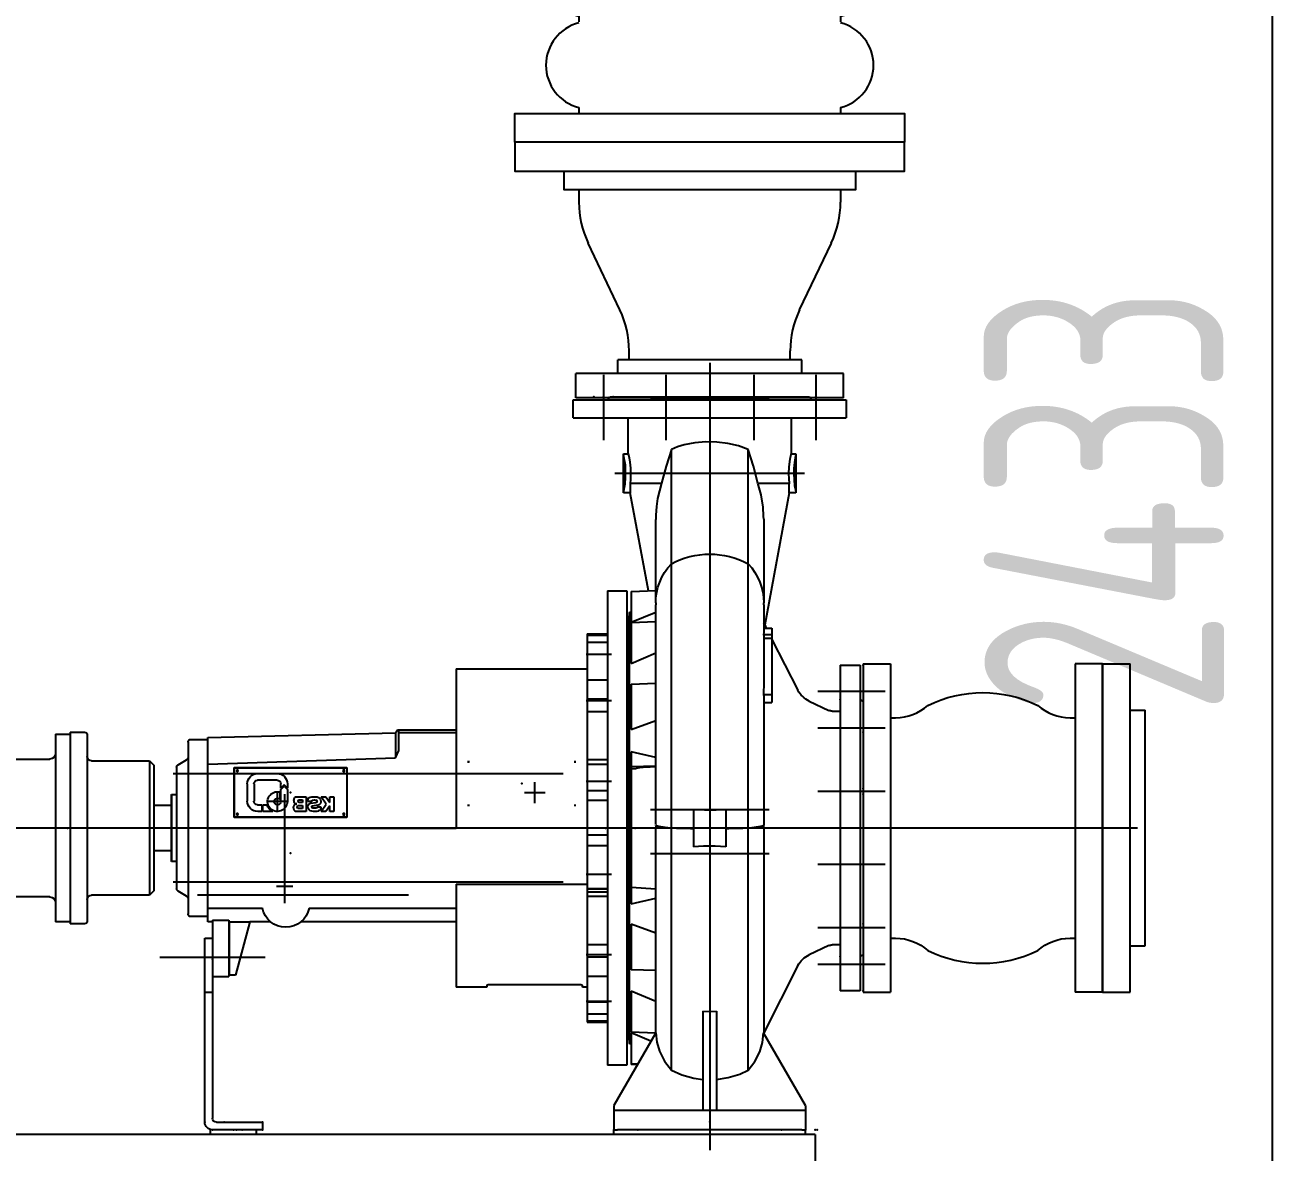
# Model space of a CAD drawing. Extents: x -181672 to 290600, y -29000 to 395522.
# Drawn here: x -91583 to -90282, y 35310 to 36486 of the extents above; entities that cross this region are included whole.
import ezdxf

# ---------------------------------------------------------------- set-up
doc = ezdxf.new("R2010")
doc.units = 0
doc.header["$LTSCALE"] = 10
for name, color, linetype in [('XFM7P20PCW$0$M-CWTR-VAVE', 252, 'Continuous'), ('XFM7P20PCW$0$P-PCWR-20.7-P', 252, 'Continuous'), ('XFM7P20PCW$0$U-CV-DIM', 252, 'Continuous')]:
    doc.layers.add(name, color=color, linetype=linetype)
doc.styles.add('XFM7P20PCW$0$PX-TEXT', font='isocp.shx', dxfattribs={"width": 0.7, "bigfont": 'chineset.shx'})
doc.dimstyles.new('XFM7P20PCW$0$PX-400', dxfattribs={"dimscale": 1000, "dimtxt": 0.25, "dimasz": 0.03, "dimexe": 0.1, "dimexo": 0.1, "dimgap": 0.05, "dimtad": 1, "dimdec": 0, "dimzin": 0, "dimdsep": 46, "dimtxsty": 'XFM7P20PCW$0$PX-TEXT', "dimblk": 'XFM7P20PCW$0$_Dot', "dimcen": 2, "dimclrd": 2, "dimclre": 1, "dimclrt": 4, "dimadec": 0, "dimazin": 0, "dimtfac": 1, "dimtdec": 0, "dimtix": 1, "dimtmove": 2, "dimatfit": 3, "dimfxl": 1, "dimtvp": 1, "dimtolj": 1, "dimtzin": 0, "dimarcsym": 0})

# ---------------------------------------------------------------- blocks, each defined once
blk = doc.blocks.new('XFM7P20PCW$0$pcw pump 410 section')
for p, q in [((-92071.5, 32110.7), (-92071.5, 31289)), ((-92182.4, 32098.4), (-92182.4, 32030.2)), ((-92117.5, 32098.4), (-92117.5, 32030.2)), ((-92025.6, 32098.4), (-92025.6, 32030.2)), ((-91960.7, 32098.4), (-91960.7, 32030.2)), ((-91929, 32072.3), (-92214, 32072.3)), ((-92214, 32072.3), (-92214, 32053.3)), ((-92175.8, 32075.3), (-92177.5, 32072.3)), ((-91967.3, 32075.3), (-92175.8, 32075.3)), ((-92133.5, 32073.3), (-92009.6, 32073.3)), ((-91965.5, 32072.3), (-91967.3, 32075.3)), ((-91929, 32053.3), (-91929, 32072.3)), ((-91929, 32053.3), (-92214, 32053.3)), ((-92156.5, 32053.3), (-92156.5, 32015.4)), ((-91986.5, 32015.6), (-91986.5, 32053.3)), ((-92161.5, 32015.7), (-92161.5, 31975)), ((-92156.5, 32015.7), (-92161.5, 32015.7)), ((-92111.5, 31625.3), (-92111.5, 32020.5)), ((-92031.5, 31625.3), (-92031.5, 32020.5)), ((-91981.5, 32015.7), (-91986.6, 32015.7)), ((-91981.5, 31975), (-91981.5, 32015.7)), ((-92170.5, 31995.3), (-91972.5, 31995.3)), ((-92161.5, 31975), (-92154.6, 31975)), ((-92121.8, 31985.3), (-92154.7, 31985.3)), ((-92154.6, 31975.2), (-92129, 31837.2)), ((-91988.4, 31985.3), (-92021.3, 31985.3)), ((-92007.5, 31872.8), (-91988.4, 31975.2)), ((-91988.5, 31975), (-91981.5, 31975)), ((-92127.9, 31947.5), (-92127.9, 31860.7)), ((-92015.2, 31860.7), (-92015.2, 31947.3)), ((-91989.5, 31872.2), (-92015.2, 31873.1)), ((-91989.5, 31872.2), (-91989.5, 31840.1)), ((-91964.9, 31872.8), (-91984.9, 31872.8)), ((-91984.9, 31872.8), (-91984.9, 31377.9)), ((-91964.9, 31872.8), (-91964.9, 31377.9)), ((-92127.9, 31858.1), (-92127.9, 31860.4)), ((-92127.9, 31858.3), (-92127.9, 31829.5)), ((-92015.2, 31860.4), (-92015.2, 31858.1)), ((-92015.2, 31628.8), (-92015.2, 31858.3)), ((-91989.5, 31840.1), (-92015.2, 31850.7)), ((-91987.5, 31850.3), (-91989.5, 31851.1)), ((-91987.5, 31850.3), (-91987.5, 31400.3)), ((-91984.9, 31846), (-91986.9, 31846)), ((-91986.9, 31846), (-91986.9, 31404.7)), ((-92127.9, 31834), (-92136.5, 31834)), ((-92136.5, 31834), (-92136.5, 31756.2)), ((-92128.9, 31837.2), (-92130.5, 31834)), ((-92128.9, 31837.1), (-92127.9, 31838.7)), ((-91989.5, 31839.9), (-92015.2, 31840.8)), ((-91989.5, 31839.9), (-91989.5, 31797.1)), ((-91986.9, 31841.8), (-91987.5, 31841.8)), ((-92136.5, 31822.2), (-92163.6, 31769)), ((-92127.8, 31827.2), (-92136.5, 31827.2)), ((-92127.9, 31823.4), (-92136.5, 31823.4)), ((-92127.9, 31829.3), (-92127.8, 31827.2)), ((-92127.8, 31827.2), (-92127.9, 31825.3)), ((-92127.9, 31825.3), (-92127.9, 31777.4)), ((-91943.8, 31827.9), (-91964.9, 31827.9)), ((-91943.8, 31826.5), (-91964.9, 31826.5)), ((-91943.8, 31819.2), (-91964.9, 31819.2)), ((-91943.8, 31827.9), (-91943.8, 31422.8)), ((-91989.5, 31797.1), (-92015.2, 31808)), ((-91969.1, 31806.5), (-91942.6, 31806.5)), ((-91943.8, 31806.8), (-91964.9, 31806.8)), ((-92207.5, 31795.3), (-92228.5, 31795.3)), ((-92228.5, 31795.3), (-92228.5, 31455.3)), ((-92207.5, 31795.3), (-92207.5, 31455.3)), ((-91943.8, 31779.9), (-91964.9, 31779.9)), ((-91807, 31791.6), (-91943.8, 31791.6)), ((-91807, 31791.6), (-91807, 31625.3)), ((-92254.7, 31767.8), (-92184.3, 31767.8)), ((-92127.9, 31777.3), (-92127.8, 31764.5)), ((-91989.5, 31775.5), (-92015.2, 31776.4)), ((-91989.5, 31775.5), (-91989.5, 31728)), ((-92228.5, 31759.3), (-92231.5, 31757.6)), ((-92231.5, 31757.6), (-92231.5, 31493.1)), ((-92175.3, 31757.7), (-92195.9, 31748.1)), ((-92127.8, 31764.5), (-92136.5, 31764.5)), ((-92127.9, 31756.2), (-92136.5, 31756.2)), ((-92127.8, 31764.5), (-92127.9, 31762.2)), ((-92127.9, 31762.3), (-92127.9, 31628.3)), ((-91969.1, 31757.9), (-91942.6, 31757.9)), ((-91943.8, 31760), (-91964.9, 31760)), ((-92199.3, 31747.3), (-92207.5, 31747.3)), ((-91943.8, 31746.9), (-91964.9, 31746.9)), ((-92254.7, 31729.6), (-92184.3, 31729.6)), ((-91989.5, 31728), (-92015.2, 31737.4)), ((-91745.6, 31727.8), (-91807, 31727.8)), ((-91743.6, 31724.8), (-91745.6, 31727.8)), ((-91747.2, 31724.9), (-91807, 31724.9)), ((-91747.2, 31706.1), (-91747.2, 31726.6)), ((-91547.7, 31719.7), (-91743.6, 31724.8)), ((-91743.6, 31724.8), (-91743.6, 31698.6)), ((-91547.7, 31527.3), (-91547.7, 31719.7)), ((-91530.2, 31717.8), (-91547.7, 31717.8)), ((-91527.2, 31714.8), (-91527.2, 31535.8)), ((-91422, 31722.6), (-91422, 31528)), ((-91404, 31725.3), (-91419.3, 31725.3)), ((-91404, 31725.3), (-91404, 31525.3)), ((-91389, 31723.3), (-91404, 31723.3)), ((-91389, 31723.3), (-91389, 31527.3)), ((-92015.2, 31698.8), (-91989.5, 31704.7)), ((-91989.5, 31704.7), (-91989.5, 31546)), ((-91743.6, 31698.6), (-91747.2, 31706.1)), ((-92015.2, 31689.8), (-91989.5, 31689)), ((-91943.8, 31696.7), (-91964.9, 31696.7)), ((-91943.8, 31691.9), (-91964.9, 31691.9)), ((-91931.9, 31694.3), (-91930, 31694.3)), ((-91931, 31693.3), (-91931, 31695.2)), ((-91820.8, 31694.3), (-91818.9, 31694.3)), ((-91819.9, 31693.3), (-91819.9, 31695.2)), ((-91547.7, 31691.9), (-91743.6, 31698.6)), ((-91575.3, 31688.3), (-91693, 31688.3)), ((-91693, 31688.3), (-91693, 31636.4)), ((-91575.5, 31688.1), (-91692.8, 31688.1)), ((-91692.8, 31688.1), (-91692.8, 31636.6)), ((-91575.5, 31636.6), (-91575.5, 31688.1)), ((-91575.3, 31636.4), (-91575.3, 31688.3)), ((-91516.7, 31691.2), (-91525.7, 31696.4)), ((-91515.2, 31688.6), (-91515.2, 31562.1)), ((-91487, 31695.3), (-91491.5, 31690.8)), ((-91491.5, 31690.8), (-91491.5, 31559.8)), ((-91426.5, 31695.3), (-91487, 31695.3)), ((-91487, 31695.3), (-91487, 31555.3)), ((-91266.5, 31697.3), (-91383, 31697.3)), ((-91989.5, 31687.4), (-91994.8, 31687.5)), ((-91994.8, 31687.5), (-91989.5, 31687.1)), ((-91918.6, 31681.9), (-91511.6, 31681.9)), ((-91690.6, 31685), (-91688.8, 31685)), ((-91689.7, 31684.1), (-91689.7, 31685.9)), ((-91620.2, 31675.2), (-91599.7, 31675.2)), ((-91599.9, 31682.1), (-91620, 31682.1)), ((-91579.5, 31685), (-91577.7, 31685)), ((-91578.6, 31684.1), (-91578.6, 31685.9)), ((-92254.7, 31663.5), (-92184.3, 31663.5)), ((-91969.1, 31673.9), (-91942.6, 31673.9)), ((-91943.8, 31664.6), (-91964.9, 31664.6)), ((-91899.9, 31662.1), (-91878.2, 31662.1)), ((-91889.1, 31651.3), (-91889.1, 31673)), ((-91630.8, 31671.3), (-91630.8, 31666.9)), ((-91630.8, 31666.9), (-91627.4, 31670.4)), ((-91627.4, 31668.9), (-91630.8, 31665.4)), ((-91630.8, 31665.4), (-91630.8, 31652.9)), ((-91627.4, 31670.4), (-91623.9, 31666.9)), ((-91623.9, 31665.4), (-91627.4, 31668.9)), ((-91623.9, 31666.9), (-91623.9, 31671.5)), ((-91623.9, 31652.9), (-91623.9, 31665.4)), ((-91622.9, 31662.9), (-91622.9, 31655.3)), ((-91620.5, 31642), (-91620.5, 31663.7)), ((-91596, 31671.5), (-91596, 31653.2)), ((-91589.1, 31653.4), (-91589.1, 31671.3)), ((-91943.8, 31654.3), (-91964.9, 31654.3)), ((-91931.9, 31648.9), (-91930, 31648.9)), ((-91931, 31648), (-91931, 31649.9)), ((-91820.8, 31648.9), (-91818.9, 31648.9)), ((-91819.9, 31648), (-91819.9, 31649.9)), ((-91675.2, 31657.9), (-91679.3, 31657.9)), ((-91679.3, 31657.9), (-91679.3, 31642.5)), ((-91675.2, 31652), (-91675.2, 31657.9)), ((-91671.1, 31657.9), (-91675.2, 31652)), ((-91671.2, 31650.2), (-91666, 31657.9)), ((-91666, 31642.5), (-91671.2, 31650.2)), ((-91666, 31657.9), (-91671.1, 31657.9)), ((-91665.7, 31653.2), (-91665.7, 31652.1)), ((-91663, 31649), (-91656.8, 31648.2)), ((-91661.8, 31652.9), (-91661.8, 31653.3)), ((-91655, 31651.1), (-91660.8, 31651.9)), ((-91656.2, 31653.2), (-91656.2, 31653)), ((-91656.2, 31653), (-91652.3, 31653)), ((-91652.3, 31653), (-91652.3, 31654.4)), ((-91650.6, 31657.9), (-91650.6, 31642.5)), ((-91640.7, 31657.9), (-91650.6, 31657.9)), ((-91646.6, 31654.6), (-91646.6, 31651.9)), ((-91643.1, 31654.6), (-91646.6, 31654.6)), ((-91646.6, 31651.9), (-91643.1, 31651.9)), ((-91641.9, 31648.8), (-91646.6, 31648.8)), ((-91646.6, 31648.8), (-91646.6, 31645.8)), ((-91639.8, 31650.4), (-91640.7, 31650.4)), ((-91631.3, 31652.9), (-91609.6, 31652.9)), ((-91627.9, 31660.5), (-91627.9, 31546.7)), ((-91605.3, 31649.5), (-91609.7, 31649.5)), ((-91605.3, 31642.5), (-91605.3, 31649.5)), ((-91604.3, 31649.5), (-91604.3, 31642.5)), ((-91599.7, 31649.5), (-91604.3, 31649.5)), ((-91509.9, 31660.3), (-91515.2, 31660.3)), ((-91509.5, 31660), (-91509.9, 31660.3)), ((-91509.9, 31660.3), (-91509.9, 31590.3)), ((-91509.5, 31660), (-91509.5, 31590.7)), ((-91491.5, 31649.3), (-91509.5, 31649.3)), ((-92133.5, 31644.3), (-92009.6, 31644.3)), ((-92088.5, 31644.6), (-92088.5, 31605.8)), ((-92054.5, 31644.6), (-92054.5, 31605.8)), ((-91693, 31636.4), (-91575.3, 31636.4)), ((-91692.8, 31636.6), (-91575.5, 31636.6)), ((-91690.6, 31639.7), (-91688.8, 31639.7)), ((-91689.7, 31638.8), (-91689.7, 31640.6)), ((-91679.3, 31642.5), (-91675.2, 31642.5)), ((-91675.2, 31648.5), (-91671.1, 31642.5)), ((-91675.2, 31642.5), (-91675.2, 31648.5)), ((-91671.1, 31642.5), (-91666, 31642.5)), ((-91661.8, 31647.5), (-91665.7, 31647.5)), ((-91665.7, 31647.5), (-91665.7, 31646.1)), ((-91661.8, 31647.3), (-91661.8, 31647.5)), ((-91656.2, 31647.5), (-91656.2, 31647.2)), ((-91652.3, 31647.3), (-91652.3, 31648)), ((-91650.6, 31642.5), (-91640.5, 31642.5)), ((-91646.6, 31645.8), (-91641.9, 31645.8)), ((-91615.8, 31642.5), (-91605.3, 31642.5)), ((-91604.3, 31642.5), (-91599.9, 31642.5)), ((-91579.5, 31639.7), (-91577.7, 31639.7)), ((-91578.6, 31638.8), (-91578.6, 31640.6)), ((-92517.9, 31625.3), (-89912.2, 31625.3)), ((-92127.9, 31625.3), (-92127.9, 31628)), ((-92127.9, 31624.9), (-92127.9, 31411.4)), ((-92113.7, 31625.3), (-92088.5, 31625.3)), ((-92111.5, 31372.6), (-92111.5, 31625.2)), ((-92054.5, 31625.3), (-92029.4, 31625.3)), ((-92031.5, 31372.6), (-92031.5, 31625.2)), ((-92015.2, 31628), (-92015.2, 31625.3)), ((-92015.2, 31412), (-92015.2, 31624.6)), ((-91547.7, 31625.3), (-91807, 31625.3)), ((-91943.8, 31618.2), (-91964.9, 31618.2)), ((-92133.5, 31598.3), (-92009.6, 31598.3)), ((-91943.8, 31606.9), (-91964.9, 31606.9)), ((-91509.5, 31601.3), (-91491.5, 31601.3)), ((-92254.7, 31587.2), (-92184.3, 31587.2)), ((-91515.2, 31590.3), (-91509.9, 31590.3)), ((-91509.9, 31590.3), (-91509.5, 31590.7)), ((-91969.1, 31576.8), (-91942.6, 31576.8)), ((-91989.5, 31563.6), (-92015.2, 31561.7)), ((-91943.8, 31562.2), (-91964.9, 31562.2)), ((-91964.9, 31561.6), (-91943.8, 31561.6)), ((-91943.8, 31558.8), (-91964.9, 31558.8)), ((-91807, 31566.8), (-91943.8, 31566.8)), ((-91918.6, 31568.8), (-91511.6, 31568.8)), ((-91807, 31566.8), (-91807, 31459)), ((-91636.4, 31564.3), (-91619.5, 31564.3)), ((-91525.7, 31554.3), (-91516.7, 31559.5)), ((-91491.5, 31559.8), (-91487, 31555.3)), ((-91989.5, 31546), (-92015.2, 31551.9)), ((-91943.8, 31554), (-91964.9, 31554)), ((-91757.2, 31555.3), (-91537.2, 31555.3)), ((-91487, 31555.3), (-91426.5, 31555.3)), ((-91383, 31553.3), (-91266.5, 31553.3)), ((-91653.5, 31541.7), (-91807, 31541.7)), ((-91547.7, 31541.7), (-91604.7, 31541.7)), ((-91547.7, 31532.8), (-91530.2, 31532.8)), ((-92254.7, 31521.1), (-92184.3, 31521.1)), ((-92015.2, 31515.4), (-91989.5, 31524.8)), ((-91989.5, 31524.8), (-91989.5, 31477.3)), ((-91807, 31527.3), (-91644.9, 31527.3)), ((-91613.3, 31527.3), (-91591.5, 31527.3)), ((-91591.6, 31527.5), (-91576.6, 31471.8)), ((-91570.3, 31527.5), (-91591.6, 31527.5)), ((-91570.3, 31471.8), (-91570.3, 31527.5)), ((-91570.3, 31527.3), (-91569.8, 31527.3)), ((-91569.8, 31529), (-91569.8, 31470.3)), ((-91552.7, 31529), (-91569.8, 31529)), ((-91552.7, 31529), (-91552.7, 31507.6)), ((-91552.7, 31527.3), (-91547.7, 31527.3)), ((-91419.3, 31525.3), (-91404, 31525.3)), ((-91404, 31527.3), (-91389, 31527.3)), ((-91544.7, 31510.3), (-91552.7, 31510.3)), ((-91552.7, 31507.6), (-91552.7, 31322.3)), ((-91544.7, 31318.3), (-91544.7, 31510.3)), ((-92231.5, 31493.1), (-92228.5, 31491.3)), ((-92207.5, 31503.3), (-92199.3, 31503.3)), ((-92195.9, 31502.6), (-92175.3, 31493)), ((-91969.1, 31492.8), (-91942.6, 31492.8)), ((-91943.8, 31503.8), (-91964.9, 31503.8)), ((-92254.7, 31482.9), (-92184.3, 31482.9)), ((-92163.6, 31481.7), (-92127.9, 31411.5)), ((-91943.8, 31490.7), (-91964.9, 31490.7)), ((-91607.7, 31490.3), (-91497.7, 31490.3)), ((-92015.2, 31476.4), (-91989.5, 31477.3)), ((-91943.8, 31470.8), (-91964.9, 31470.8)), ((-91576.6, 31471.8), (-91570.3, 31471.8)), ((-91552.7, 31470.3), (-91569.8, 31470.3)), ((-92228.5, 31455.3), (-92207.5, 31455.3)), ((-92015.2, 31444.3), (-91989.5, 31455.1)), ((-91989.5, 31455.1), (-91989.5, 31412.2)), ((-91943.8, 31459), (-91938.8, 31459)), ((-91938.8, 31459), (-91938.8, 31461.1)), ((-91934.8, 31461.7), (-91843, 31461.7)), ((-91839, 31461.1), (-91839, 31459)), ((-91839, 31459), (-91807, 31459)), ((-91544.7, 31454), (-91552.7, 31454)), ((-91969.1, 31444.2), (-91942.6, 31444.2)), ((-91943.8, 31443.9), (-91964.9, 31443.9)), ((-92078.5, 31434.2), (-92078.5, 31330.3)), ((-92064.5, 31434.2), (-92064.5, 31330.3)), ((-91943.8, 31431.5), (-91964.9, 31431.5)), ((-91943.8, 31424.2), (-91964.9, 31424.2)), ((-91943.8, 31422.8), (-91964.9, 31422.8)), ((-92171.5, 31335.8), (-92127.8, 31411.5)), ((-92015.2, 31411.5), (-92015.2, 31412)), ((-92015.2, 31411.5), (-91971.5, 31335.8)), ((-92015.1, 31411.3), (-91989.5, 31412.2)), ((-92010.2, 31402.8), (-91989.5, 31411.4)), ((-91989.5, 31411.4), (-91989.5, 31378.5)), ((-91987.5, 31408.8), (-91986.9, 31408.8)), ((-91986.9, 31404.7), (-91984.9, 31404.7)), ((-91989.5, 31399.6), (-91987.5, 31400.3)), ((-91996.3, 31378.7), (-91989.5, 31378.9)), ((-91996, 31378.3), (-91989.5, 31378.5)), ((-91984.9, 31377.9), (-91964.9, 31377.9)), ((-92171.5, 31335.8), (-92171.5, 31310.3)), ((-92171.5, 31330.3), (-91971.5, 31330.3)), ((-92071.5, 31330.3), (-92071.5, 31310.3)), ((-91971.5, 31335.8), (-91971.5, 31310.3)), ((-91556.7, 31318.3), (-91604.7, 31318.3)), ((-91604.7, 31318.3), (-91604.7, 31310.3)), ((-92181.5, 31305.3), (-90181.5, 31305.3)), ((-92181.5, 31305.3), (-92181.5, 31185.3)), ((-92167.8, 31310.3), (-92171.5, 31310.3)), ((-92171.5, 31305.3), (-92171.5, 31310.3)), ((-92167.8, 31310.3), (-91975.2, 31310.3)), ((-91971.5, 31310.3), (-91975.2, 31310.3)), ((-91971.5, 31305.3), (-91971.5, 31310.3)), ((-91604.7, 31310.3), (-91552.7, 31310.3)), ((-91598.7, 31305.3), (-91598.7, 31310.3)), ((-91550.7, 31305.3), (-91550.7, 31310.3))]:
    blk.add_line(p, q)
for points in [[(-92111.5, 32020.5), (-92101.5, 32024.2), (-92090.6, 32026.8), (-92079.1, 32028.1), (-92067.5, 32028.3), (-92056, 32027.3), (-92044.9, 32025.1), (-92038, 32023.1), (-92031.5, 32020.5)], [(-92161.5, 32015.7), (-92161.3, 32014.7), (-92160.7, 32011.8), (-92160, 32006.9), (-92159.4, 32000.7), (-92159.2, 31995.3)], [(-92154.7, 31985.3), (-92154.3, 31989.9), (-92154.1, 31995.3), (-92154.3, 32002), (-92155, 32007.8), (-92155.8, 32012.4), (-92156.4, 32015.1), (-92156.5, 32015.7)], [(-92121.8, 31985.3), (-92117.1, 32003), (-92111.5, 32020.5)], [(-92031.5, 32020.5), (-92026, 32003.1), (-92021.3, 31985.3)], [(-91986.5, 32015.7), (-91986.7, 32014.8), (-91987.4, 32011.8), (-91988.2, 32007), (-91988.8, 32000.8), (-91989, 31995.3), (-91988.7, 31988.7), (-91988.4, 31985.3)], [(-91981.5, 31975), (-91981.8, 31976.1), (-91982.4, 31979.3), (-91983.2, 31984.4), (-91983.7, 31990.7), (-91983.8, 31997.5), (-91983.5, 32003.9), (-91982.7, 32009.4), (-91982, 32013.5), (-91981.6, 32015.5), (-91981.5, 32015.7)], [(-92159.2, 31995.3), (-92159.5, 31988.7), (-92160.1, 31982.8), (-92160.9, 31978.3), (-92161.4, 31975.6), (-92161.5, 31975)], [(-92154.6, 31975), (-92154.6, 31975.9), (-92154.5, 31978.9), (-92154.6, 31983.7), (-92154.7, 31985.3)], [(-92127.9, 31947.6), (-92127.8, 31950.7), (-92127.3, 31960.3), (-92125.3, 31973), (-92121.8, 31985.3)], [(-92021.3, 31985.3), (-92017.1, 31969.4), (-92015.9, 31960.8), (-92015.3, 31952), (-92015.2, 31947.4)], [(-91988.4, 31985.3), (-91988.6, 31980.1), (-91988.5, 31976.5), (-91988.5, 31975.1), (-91988.5, 31975)], [(-91747.2, 31726.6), (-91745.8, 31727.2), (-91745.6, 31727.8)], [(-92015.2, 31689.3), (-92009.4, 31688.9), (-92002.1, 31688.3), (-91998.4, 31688), (-91994.8, 31687.5)], [(-92054.5, 31644.6), (-92066.2, 31644.2), (-92078.4, 31644.2), (-92088.5, 31644.6)], [(-92127.9, 31628), (-92127.3, 31627.5), (-92124.7, 31626.7), (-92120, 31626), (-92113.7, 31625.3)], [(-92029.4, 31625.3), (-92023, 31626), (-92018.3, 31626.7), (-92016, 31627.4), (-92015.2, 31628)], [(-92088.5, 31605.8), (-92077.1, 31606.3), (-92065.1, 31606.3), (-92054.5, 31605.8)], [(-91938.8, 31461.1), (-91938.6, 31461.3), (-91938, 31461.4), (-91936.9, 31461.6), (-91935.7, 31461.6), (-91934.8, 31461.7)], [(-91843, 31461.7), (-91841.6, 31461.6), (-91840.5, 31461.5), (-91839.6, 31461.4), (-91839.1, 31461.2), (-91839, 31461.1)], [(-92064.5, 31434.2), (-92071.5, 31433.8), (-92078.5, 31434.2)], [(-92111.5, 31372.6), (-92118.5, 31381.6), (-92123.7, 31391.7), (-92126.6, 31401.4), (-92127.8, 31411.5)], [(-92015.2, 31411.5), (-92016.3, 31401.8), (-92019.2, 31392.2), (-92024.3, 31382.1), (-92031.5, 31372.6)], [(-92078.5, 31362.9), (-92090.8, 31364.8), (-92102.9, 31368.5), (-92111.5, 31372.6)], [(-92031.5, 31372.6), (-92042.6, 31367.6), (-92054.8, 31364.3), (-92064.5, 31362.9)]]:
    blk.add_lwpolyline(points)
for centre in [(-91689.7, 31685), (-91578.6, 31685), (-91689.7, 31639.7), (-91578.6, 31639.7)]:
    blk.add_circle(centre, 0.88)
for centre, radius, start, end in [((-92185.9, 31780.4), 25, 295, 333), ((-92199.3, 31755.3), 8, 270, 295), ((-91530.2, 31714.8), 3, 0, 90), ((-91419.3, 31722.6), 2.7, 90, 180), ((-91383, 31703.3), 6, 180, 270), ((-91524.2, 31699), 3, 180, 240), ((-91518.2, 31688.6), 3, 0, 60), ((-91426.5, 31699.8), 4.5, 270, 0), ((-91620, 31671.3), 10.9, 90, 180), ((-91620.2, 31671.5), 3.74, 90, 180), ((-91599.9, 31671.3), 10.9, 0, 90), ((-91599.7, 31671.5), 3.74, 0, 90), ((-91620.5, 31652.9), 10.3, 180, 103.2845), ((-91661.1, 31653.2), 4.58, 98.3129, 180), ((-91662.5, 31652.1), 3.12, 180, 262.0565), ((-91659, 31638.8), 19.2, 77.1783, 98.3129), ((-91660.4, 31653.3), 1.32, 95.7392, 180), ((-91660.7, 31652.9), 1.06, 180, 262.0565), ((-91659, 31638.8), 15.8, 84.4183, 95.7392), ((-91657.6, 31653.2), 1.36, 0, 84.4183), ((-91655.4, 31648), 3.12, 0, 82.0565), ((-91655.4, 31654.4), 3.12, 0, 77.1783), ((-91643.3, 31653.3), 1.36, 275.3599, 84.6401), ((-91642.8, 31647.3), 1.76, 301.605, 58.395), ((-91640.7, 31655), 2.9, 45.1683, 90), ((-91640.7, 31653.3), 2.9, 270, 314.8317), ((-91639.8, 31648.4), 2.07, 19.543, 90), ((-91640.5, 31655.2), 2.64, 18.0348, 45.1683), ((-91640.5, 31653.1), 2.64, 314.8317, 341.9652), ((-91643.7, 31654.2), 6.02, 341.9652, 18.0348), ((-91644, 31646.7), 6.65, 336.6031, 20.7962), ((-91620.5, 31652.9), 3.43, 180, 133.8131), ((-91620.5, 31652.9), 11.4, 294.3765, 342.4027), ((-91599.9, 31653.4), 10.9, 270, 0), ((-91599.7, 31653.2), 3.74, 270, 0), ((-91662.5, 31646.1), 3.12, 180, 257.1783), ((-91659, 31661.7), 19.2, 257.1783, 278.3129), ((-91660.4, 31647.3), 1.36, 180, 264.4183), ((-91659, 31661.7), 15.8, 264.4183, 275.7392), ((-91657.5, 31647.2), 1.32, 275.7392, 0), ((-91656.9, 31647.5), 0.66, 0, 82.0565), ((-91656.9, 31647.3), 4.58, 278.3129, 0), ((-91640.5, 31645.6), 3.08, 270, 306.2367), ((-91639.9, 31644.9), 2.2, 306.2367, 336.6032), ((-91518.2, 31562.1), 3, 300, 0), ((-91524.2, 31551.7), 3, 120, 180), ((-91426.5, 31550.8), 4.5, 0, 90), ((-91383, 31547.3), 6, 90, 180), ((-91629.1, 31546.5), 24.8, 191.1157, 348.8843), ((-91530.2, 31535.8), 3, 270, 0), ((-91419.3, 31528), 2.7, 180, 270), ((-92199.3, 31495.3), 8, 65, 90), ((-92185.9, 31470.3), 25, 27, 65), ((-91556.7, 31322.3), 4, 270, 0), ((-91552.7, 31318.3), 8, 270, 0)]:
    blk.add_arc(centre, radius, start, end)
for centre, ratio, start_param, end_param in [((-92071.5, 31846.2), 0.866025, 1.00826, 2.133333), ((-92052.9, 31860.7), 0.866025, 2.469081, 3.145697), ((-92090.2, 31860.7), 0.866025, 6.279081, 6.955697), ((-92052.9, 31628), 0.061049, 3.140162, 3.814104), ((-92071.5, 31629), 0.061049, 4.149853, 4.483735), ((-92071.5, 31629), 0.061049, -1.342142, -1.00826), ((-92090.2, 31628), 0.061049, 5.610674, 6.284616)]:
    blk.add_ellipse(centre, major_axis=(75, 0), ratio=ratio, start_param=start_param, end_param=end_param)
for p in [(-92182.4, 32075.3), (-92071.5, 32075.3), (-92071.5, 32075.3), (-92071.5, 32075.3), (-92071.5, 32075.3), (-92071.5, 32075.3), (-92071.5, 32075.3), (-91970.8, 32075.3), (-91960.7, 32075.3), (-91950.5, 32075.3), (-92071.5, 32053.3), (-92071.5, 32053.3), (-92071.5, 32053.3), (-92231.5, 31795.3), (-92207.5, 31759.3), (-92231.5, 31725.3), (-92231.5, 31666.4), (-92231.5, 31663.5), (-91875.4, 31671.6), (-91634.2, 31662.3), (-91634.2, 31662.3), (-92231.5, 31660.7), (-92231.5, 31625.3), (-92231.5, 31625.3), (-92231.5, 31625.3), (-92207.5, 31625.3), (-92071.5, 31625.3), (-92071.5, 31625.3), (-92071.5, 31625.3), (-91993.9, 31625.3), (-91993.9, 31625.3), (-91962.9, 31625.3), (-91962.9, 31625.3), (-91509.5, 31625.3), (-91401.5, 31625.3), (-91401.5, 31625.3), (-91401.5, 31625.3), (-91634.2, 31598.9), (-92231.5, 31587.2), (-91627.9, 31564.3), (-91627.9, 31564.3), (-92231.5, 31525.3), (-92207.5, 31491.3), (-91552.7, 31488.3), (-92231.5, 31455.3), (-92171.5, 31330.3), (-92071.5, 31318.6), (-91604.7, 31318.3), (-91604.7, 31318.3), (-91564.7, 31318.3), (-91564.7, 31318.3), (-91544.7, 31318.3), (-91544.7, 31318.3), (-92183.5, 31310.3), (-92181.5, 31310.3), (-92181.5, 31310.3), (-92171.5, 31310.3), (-92171.5, 31310.3), (-92171.5, 31310.3), (-92171.5, 31310.3), (-92146.5, 31310.3), (-92146.5, 31310.3), (-92146.5, 31310.3), (-92071.5, 31310.3), (-92071.5, 31310.3), (-92071.5, 31310.3), (-92071.5, 31310.3), (-91996.5, 31310.3), (-91996.5, 31310.3), (-91971.5, 31310.3), (-91971.5, 31310.3), (-91971.5, 31310.3), (-91971.5, 31310.3), (-91971.5, 31310.3), (-91604.7, 31310.3), (-91583.7, 31310.3), (-91577.7, 31310.3), (-91577.7, 31310.3), (-91577.7, 31310.3), (-91577.7, 31310.3), (-91574.7, 31310.3), (-91574.7, 31310.3), (-91552.7, 31310.3), (-91552.7, 31310.3)]:
    blk.add_point(p)
blk = doc.blocks.new('XFM7P20PCW$0$A$C58ffb4ec')
for p, q in [((0, 25), (0, 22.14)), ((0, 25), (34.29, 25)), ((34.29, 25), (34.29, 22.14)), ((0, 22.14), (34.29, 22.14)), ((0, 2.86), (34.29, 2.86)), ((0, 0), (0, 2.86)), ((34.29, 0), (34.29, 2.86)), ((0, 0), (34.29, 0))]:
    blk.add_line(p, q)
for points in [[(5.64, 22.14), (5.64, 21.6, -0.184243), (4.35, 18.23, 0.231706), (4.35, 6.77, -0.184243), (5.64, 3.4), (5.64, 2.86)], [(28.65, 22.14), (28.65, 21.6, 0.184243), (29.94, 18.23, -0.231706), (29.94, 6.77, 0.184243), (28.65, 3.4), (28.65, 2.86)]]:
    blk.add_lwpolyline(points, format="xyb")
blk = doc.blocks.new('XFM7P20PCW$0$SL200')
for p, q in [((4.445, 17.145), (1.5875, 17.145)), ((1.5875, -17.145), (1.5875, 17.145)), ((4.445, -17.145), (4.445, 17.145)), ((1.5875, 12.303125), (0, 12.303125)), ((0, -12.303125), (0, 12.303125)), ((1.5875, -12.303125), (0, -12.303125)), ((4.445, -17.145), (1.5875, -17.145))]:
    blk.add_line(p, q)
blk = doc.blocks.new('XFM7P20PCW$0$R10-6')
for p, q in [((-8.41, 0), (-8.41, -0.92)), ((-8.41, 0), (8.41, 0)), ((8.41, 0), (8.41, -0.92)), ((-9.38, -5.21), (-12.69, -12.17)), ((9.38, -5.21), (12.69, -12.17)), ((-13.65, -17.78), (-13.65, -16.46)), ((13.65, -17.78), (13.65, -16.46)), ((13.65, -17.78), (-13.65, -17.78))]:
    blk.add_line(p, q)
for centre, start, end in [((-18.41, -0.92), 334.6007, 0), ((18.41, -0.92), 180, 205.3993), ((-3.65, -16.46), 154.6007, 180), ((3.65, -16.46), 0, 25.3993)]:
    blk.add_arc(centre, 10, start, end)
blk = doc.blocks.new('XFM7P20PCW$0$SL150')
for p, q in [((3.96875, 13.97), (1.42875, 13.97)), ((1.42875, -13.97), (1.42875, 13.97)), ((3.96875, -13.97), (3.96875, 13.97)), ((1.42875, 9.604375), (0, 9.604375)), ((0, -9.604375), (0, 9.604375)), ((1.42875, -9.604375), (0, -9.604375)), ((3.96875, -13.97), (1.42875, -13.97))]:
    blk.add_line(p, q)
blk = doc.blocks.new('XFM7P20PCW$0$J2-10')
at = {"layer": 'XFM7P20PCW$0$M-CWTR-VAVE'}
for p, q in [((5.14, 13.65), (4.54, 13.65)), ((14.69, 13.65), (14.09, 13.65)), ((23.5, 13.65), (22.9, 13.65)), ((5.14, -13.65), (4.54, -13.65)), ((14.69, -13.65), (14.09, -13.65)), ((23.5, -13.65), (22.9, -13.65))]:
    blk.add_line(p, q, dxfattribs=at)
for points in [[(1.52, 20.32), (-1.5, 20.32), (-1.5, -20.32), (1.52, -20.32), (1.52, 20.32)], [(1.52, 20.32), (4.54, 20.32), (4.54, -20.32), (1.52, -20.32), (1.52, 20.32)], [(26.52, 20.32), (23.5, 20.32), (23.5, -20.32), (26.52, -20.32), (26.52, 20.32)], [(26.52, 20.32), (29.54, 20.32), (29.54, -20.32), (26.52, -20.32), (26.52, 20.32)], [(-1.5, 15.24), (-3.4, 15.24), (-3.4, -15.24), (-1.5, -15.24)], [(29.54, 15.24), (31.44, 15.24), (31.44, -15.24), (29.54, -15.24)]]:
    blk.add_lwpolyline(points, dxfattribs=at)
for centre, radius, start, end in [((9.56, 12.53), 4.56, 14.2066, 165.7934), ((18.8, 12.92), 4.17, 10.0533, 169.9467), ((9.56, -12.53), 4.56, 194.2066, 345.7934), ((18.8, -12.92), 4.17, 190.0533, 349.9467)]:
    blk.add_arc(centre, radius, start, end, dxfattribs=at)
blk = doc.blocks.new('XFM7P20PCW$0$_Dot')
at = {"color": 0, "linetype": 'ByBlock', "lineweight": -2}
blk.add_line((-0.5, 0), (-1, 0), dxfattribs=at)
at = {"color": 0, "linetype": 'ByBlock', "const_width": 0.5}
blk.add_lwpolyline([(-0.25, 0, 1), (0.25, 0, 1)], format="xyb", close=True, dxfattribs=at)
blk = doc.blocks.new('*D649')
at = {"layer": 'DEFPOINTS', "color": 0, "transparency": 16777216}
for p in [(-89505.3, 37206.8), (-90281.8, 34773.7), (-89505.3, 34773.7)]:
    blk.add_point(p, dxfattribs=at)
at = {"layer": 'XFM7P20PCW$0$U-CV-DIM', "color": 1, "lineweight": -2, "transparency": 16777216}
for p, q in [((-89605.3, 37206.8), (-90381.8, 37206.8)), ((-89605.3, 34773.7), (-90381.8, 34773.7))]:
    blk.add_line(p, q, dxfattribs=at)
at = {"layer": 'XFM7P20PCW$0$U-CV-DIM', "color": 2, "lineweight": -2, "transparency": 16777216}
blk.add_line((-90281.8, 37176.8), (-90281.8, 34803.7), dxfattribs=at)
at = {"layer": 'XFM7P20PCW$0$U-CV-DIM', "color": 2, "lineweight": -2, "transparency": 16777216, "xscale": 30, "yscale": 30, "zscale": 30}
for p, rotation in [((-90281.8, 37206.8), 90), ((-90281.8, 34773.7), 270)]:
    blk.add_blockref('XFM7P20PCW$0$_Dot', p, dxfattribs=dict(at, rotation=rotation))
at = {"layer": 'XFM7P20PCW$0$U-CV-DIM', "color": 4, "transparency": 16777216, "insert": (-90456.8, 35990.3), "char_height": 250, "attachment_point": 5, "rotation": 90, "style": 'XFM7P20PCW$0$PX-TEXT'}
blk.add_mtext('\\A1;2433', dxfattribs=at)
blk = doc.blocks.new('XFM7P20PCW')
at = {"xscale": -1}
blk.add_blockref('XFM7P20PCW$0$pcw pump 410 section', (-182940.08416, 4022.51716), dxfattribs=at)
at = {"layer": 'XFM7P20PCW$0$P-PCWR-20.7-P', "yscale": 10, "zscale": 10}
for name, p, xscale, rotation in [('XFM7P20PCW$0$J2-10', (-90868.54318, 36348.35438), 10, 89.99999999999999), ('XFM7P20PCW$0$R10-6', (-90868.54318, 36136.55438), 10, 180), ('XFM7P20PCW$0$SL150', (-90868.54318, 36136.55438), -10, 90), ('XFM7P20PCW$0$A$C58ffb4ec', (-90458.54318, 35819.31688), -10, 90)]:
    blk.add_blockref(name, p, dxfattribs=dict(at, xscale=xscale, rotation=rotation))
at = {"layer": 'XFM7P20PCW$0$P-PCWR-20.7-P', "xscale": -10, "yscale": 10, "zscale": 10}
blk.add_blockref('XFM7P20PCW$0$SL200', (-90414.09318, 35647.86688), dxfattribs=at)
at = {"layer": 'XFM7P20PCW$0$U-CV-DIM'}
dim = blk.add_linear_dim(base=(-90281.75506, 34773.736), p1=(-89505.26555, 37206.79621), p2=(-89505.26555, 34773.736), angle=270, dimstyle='XFM7P20PCW$0$PX-400', dxfattribs=at)
dim.commit()
dim.dimension.update_dxf_attribs({"geometry": '*D649', "text_midpoint": (-90456.77966, 35990.26611)})

msp = doc.modelspace()

# ---------------------------------------------------------------- block references
msp.add_blockref('XFM7P20PCW', (0, 0))

doc.saveas('drawing.dxf')
